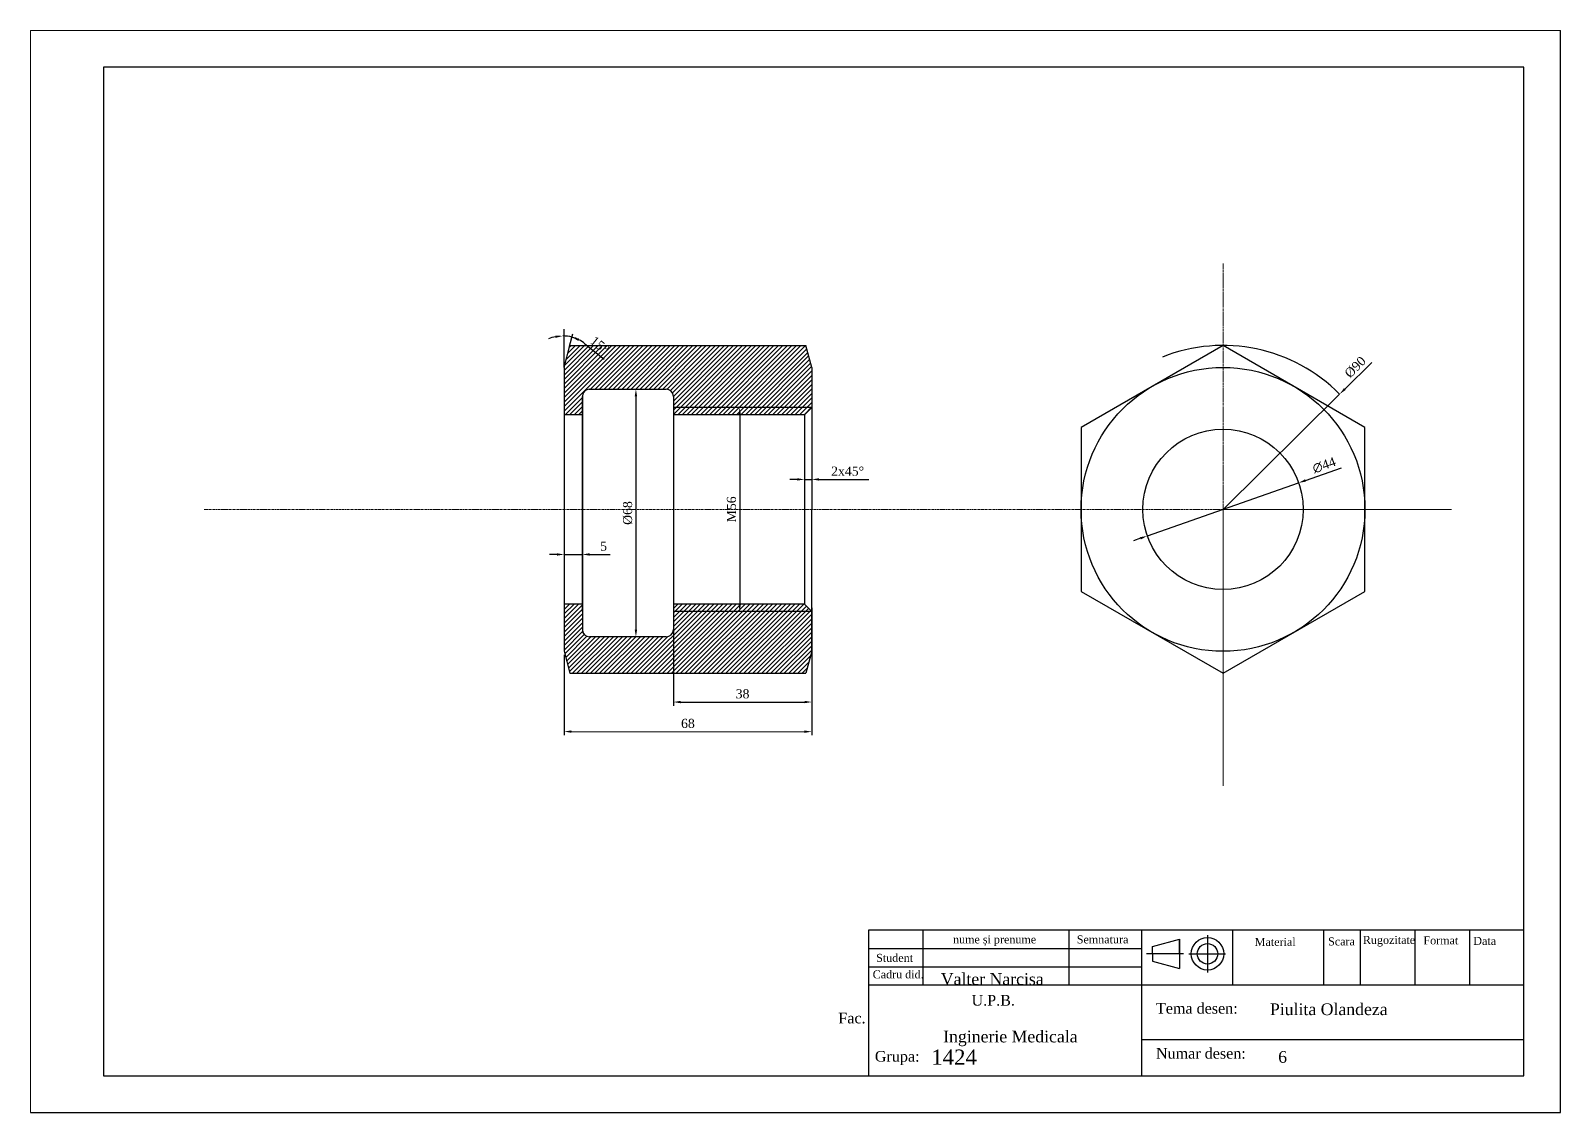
# Model space of a CAD drawing. Header units: millimetres. Extents: x -689 to 1704, y -802 to -71.
# Drawn here: x 1284.3 to 1704.3, y -802.3 to -505.3 of the extents above; entities that cross this region are included whole.
import ezdxf

# ---------------------------------------------------------------- set-up
doc = ezdxf.new("R2010")
doc.units = ezdxf.units.MM
doc.header["$MEASUREMENT"] = 0
doc.linetypes.add('DASHDOT2', pattern=[0.5, 0.25, -0.125, 0, -0.125])
for name, color, linetype, lineweight in [('AJUTOR', 254, 'Continuous', 0), ('AXE', 5, 'DASHDOT2', 0), ('GROASE', 250, 'Continuous', 30)]:
    doc.layers.add(name, color=color, linetype=linetype, lineweight=lineweight)
doc.layers.add('chenar', color=250, linetype='Continuous')
doc.layers.add('indicator', color=7, linetype='Continuous')
doc.styles.get("Standard").update_dxf_attribs({"font": ''})
doc.styles.get('Standard').set_extended_font_data('Times New Roman Baltic')
doc.dimstyles.get("Standard").update_dxf_attribs({"dimscale": 0, "dimtxt": 2.5, "dimasz": 2, "dimexe": 1, "dimexo": 1, "dimgap": 1, "dimtad": 1, "dimdec": 0, "dimzin": 0, "dimdsep": 46, "dimtxsty": 'Standard', "dimcen": 0.09, "dimadec": 0, "dimazin": 0, "dimtfac": 1, "dimtdec": 0, "dimtmove": 0, "dimatfit": 0, "dimfxl": 1, "dimtolj": 1, "dimtzin": 0, "dimarcsym": 0})

# ---------------------------------------------------------------- blocks, each defined once
blk = doc.blocks.new('*D51')
at = {"color": 0, "lineweight": -2, "transparency": 16777216}
for p, q in [((1645.13, -603.67), (1652.55, -596.34)), ((1611.69, -636.7), (1643.7, -605.08))]:
    blk.add_line(p, q, dxfattribs=at)
at = {"color": 0, "transparency": 16777216}
blk.add_solid([(1644.89, -603.43), (1645.36, -603.91), (1643.7, -605.08)], dxfattribs=at)
at = {"layer": 'Defpoints', "color": 0, "transparency": 16777216}
for p in [(1643.7, -605.08), (1611.69, -636.7)]:
    blk.add_point(p, dxfattribs=at)
at = {"color": 0, "transparency": 16777216, "insert": (1648.01, -597.66), "char_height": 2.5, "attachment_point": 5, "rotation": 44.6484}
blk.add_mtext('\\A1;%%C90', dxfattribs=at)
blk = doc.blocks.new('*D52')
at = {"color": 0, "lineweight": -2, "transparency": 16777216}
for p, q in [((1634.34, -628.76), (1644.18, -625.31)), ((1590.93, -643.98), (1632.45, -629.42)), ((1589.04, -644.64), (1587.15, -645.3))]:
    blk.add_line(p, q, dxfattribs=at)
at = {"color": 0, "transparency": 16777216}
for points in [[(1634.23, -628.44), (1634.45, -629.07), (1632.45, -629.42)], [(1588.93, -644.33), (1589.15, -644.95), (1590.93, -643.98)]]:
    blk.add_solid(points, dxfattribs=at)
at = {"layer": 'Defpoints', "color": 0, "transparency": 16777216}
for p in [(1632.45, -629.42), (1590.93, -643.98)]:
    blk.add_point(p, dxfattribs=at)
at = {"color": 0, "transparency": 16777216, "insert": (1639.46, -624.58), "char_height": 2.5, "attachment_point": 5, "rotation": 19.3219}
blk.add_mtext('\\A1;∅44', dxfattribs=at)
blk = doc.blocks.new('*D53')
at = {"color": 0, "lineweight": -2, "transparency": 16777216}
for p, q in [((1430.8, -622.08), (1430.8, -650.08)), ((1435.8, -622.08), (1435.8, -650.08)), ((1428.8, -649.08), (1426.8, -649.08)), ((1430.8, -649.08), (1435.8, -649.08)), ((1437.8, -649.08), (1443.46, -649.08))]:
    blk.add_line(p, q, dxfattribs=at)
at = {"color": 0, "transparency": 16777216}
for points in [[(1428.8, -648.74), (1428.8, -649.41), (1430.8, -649.08)], [(1437.8, -648.74), (1437.8, -649.41), (1435.8, -649.08)]]:
    blk.add_solid(points, dxfattribs=at)
at = {"layer": 'Defpoints', "color": 0, "transparency": 16777216}
for p in [(1430.8, -621.08), (1435.8, -621.08), (1435.8, -649.08)]:
    blk.add_point(p, dxfattribs=at)
at = {"color": 0, "transparency": 16777216, "insert": (1441.63, -646.83), "char_height": 2.5, "attachment_point": 5}
blk.add_mtext('\\A1;5', dxfattribs=at)
blk = doc.blocks.new('*D54')
at = {"color": 0, "lineweight": -2, "transparency": 16777216}
for p, q in [((1451.51, -603.7), (1451.51, -603.7)), ((1450.51, -605.7), (1450.51, -669.7))]:
    blk.add_line(p, q, dxfattribs=at)
at = {"color": 0, "transparency": 16777216}
for points in [[(1450.18, -605.7), (1450.84, -605.7), (1450.51, -603.7)], [(1450.18, -669.7), (1450.84, -669.7), (1450.51, -671.7)]]:
    blk.add_solid(points, dxfattribs=at)
at = {"layer": 'Defpoints', "color": 0, "transparency": 16777216}
for p in [(1450.51, -603.7), (1450.51, -671.7), (1450.51, -671.7)]:
    blk.add_point(p, dxfattribs=at)
at = {"color": 0, "transparency": 16777216, "insert": (1448.26, -637.7), "char_height": 2.5, "attachment_point": 5, "rotation": 90}
blk.add_mtext('\\A1;%%C68', dxfattribs=at)
blk = doc.blocks.new('*D55')
at = {"color": 0, "lineweight": -2, "transparency": 16777216}
blk.add_line((1479, -610.7), (1479, -662.7), dxfattribs=at)
at = {"color": 0, "transparency": 16777216}
for points in [[(1478.66, -610.7), (1479.33, -610.7), (1479, -608.7)], [(1478.66, -662.7), (1479.33, -662.7), (1479, -664.7)]]:
    blk.add_solid(points, dxfattribs=at)
at = {"layer": 'Defpoints', "color": 0, "transparency": 16777216}
for p in [(1479, -608.7), (1479, -664.7), (1479, -664.7)]:
    blk.add_point(p, dxfattribs=at)
at = {"color": 0, "transparency": 16777216, "insert": (1476.75, -636.7), "char_height": 2.5, "attachment_point": 5, "rotation": 90}
blk.add_mtext('\\A1;M56', dxfattribs=at)
blk = doc.blocks.new('*D56')
at = {"color": 0, "lineweight": -2, "transparency": 16777216}
for p, q in [((1460.79, -663.7), (1460.79, -690.59)), ((1498.8, -663.7), (1498.8, -690.59)), ((1462.79, -689.59), (1496.8, -689.59))]:
    blk.add_line(p, q, dxfattribs=at)
at = {"color": 0, "transparency": 16777216}
for points in [[(1462.79, -689.26), (1462.79, -689.93), (1460.79, -689.59)], [(1496.8, -689.26), (1496.8, -689.93), (1498.8, -689.59)]]:
    blk.add_solid(points, dxfattribs=at)
at = {"layer": 'Defpoints', "color": 0, "transparency": 16777216}
for p in [(1460.79, -662.7), (1498.8, -662.7), (1498.8, -689.59)]:
    blk.add_point(p, dxfattribs=at)
at = {"color": 0, "transparency": 16777216, "insert": (1479.79, -687.34), "char_height": 2.5, "attachment_point": 5}
blk.add_mtext('\\A1;38', dxfattribs=at)
blk = doc.blocks.new('*D57')
at = {"color": 0, "lineweight": -2, "transparency": 16777216}
for p, q in [((1430.79, -676.67), (1430.78, -698.7)), ((1498.79, -676.7), (1498.78, -698.73)), ((1432.79, -697.7), (1496.79, -697.73))]:
    blk.add_line(p, q, dxfattribs=at)
at = {"color": 0, "transparency": 16777216}
for points in [[(1432.79, -697.37), (1432.79, -698.03), (1430.79, -697.7)], [(1496.79, -697.4), (1496.79, -698.06), (1498.79, -697.73)]]:
    blk.add_solid(points, dxfattribs=at)
at = {"layer": 'Defpoints', "color": 0, "transparency": 16777216}
for p in [(1430.8, -675.67), (1498.8, -675.7), (1498.79, -697.73)]:
    blk.add_point(p, dxfattribs=at)
at = {"color": 0, "transparency": 16777216, "insert": (1464.79, -695.47), "char_height": 2.5, "attachment_point": 5, "rotation": 359.9743}
blk.add_mtext('\\A1;68', dxfattribs=at)
blk = doc.blocks.new('*D58')
at = {"color": 0, "lineweight": -2, "transparency": 16777216}
for p, q in [((1496.81, -613.97), (1496.81, -629.47)), ((1498.81, -613.97), (1498.81, -629.47)), ((1494.81, -628.47), (1492.81, -628.47)), ((1496.81, -628.47), (1498.81, -628.47)), ((1500.81, -628.47), (1514.45, -628.47))]:
    blk.add_line(p, q, dxfattribs=at)
at = {"color": 0, "transparency": 16777216}
for points in [[(1494.81, -628.14), (1494.81, -628.8), (1496.81, -628.47)], [(1500.81, -628.14), (1500.81, -628.8), (1498.81, -628.47)]]:
    blk.add_solid(points, dxfattribs=at)
at = {"layer": 'Defpoints', "color": 0, "transparency": 16777216}
for p in [(1496.81, -612.97), (1498.81, -612.97), (1498.81, -628.47)]:
    blk.add_point(p, dxfattribs=at)
at = {"color": 0, "transparency": 16777216, "insert": (1508.63, -626.22), "char_height": 2.5, "attachment_point": 5}
blk.add_mtext('\\A1;{\\fTimes New Roman Baltic|b0|i0|c186|p18;2x45%%D}', dxfattribs=at)
blk = doc.blocks.new('*D59')
at = {"color": 0, "lineweight": -2, "transparency": 16777216}
for p, q in [((1432.28, -591.89), (1433.2, -588.46)), ((1436.51, -591.23), (1441.8, -595.44))]:
    blk.add_line(p, q, dxfattribs=at)
for start, end in [(101.7208, 113.4416), (75, 90), (51.4334, 75), (51.5584, 63.2792)]:
    blk.add_arc((1430.41, -598.88), 9.79, start, end, dxfattribs=at)
at = {"color": 0, "transparency": 16777216}
for points in [[(1428.38, -588.96), (1428.45, -589.63), (1430.41, -589.09)], [(1434.69, -590.45), (1434.93, -589.82), (1432.94, -589.42)]]:
    blk.add_solid(points, dxfattribs=at)
at = {"layer": 'Defpoints', "color": 0, "transparency": 16777216}
for p in [(1430.41, -586.65), (1431.26, -589.13), (1432.02, -592.85), (1430.41, -598.88), (1430.41, -598.88)]:
    blk.add_point(p, dxfattribs=at)
at = {"color": 0, "transparency": 16777216, "insert": (1440.56, -591.57), "char_height": 2.5, "attachment_point": 5, "rotation": 321.4334}
blk.add_mtext('\\A1;15°', dxfattribs=at)

msp = doc.modelspace()

# ---------------------------------------------------------------- hatches: boundary and pattern name
at = {"layer": 'AXE'}
h = msp.add_hatch(dxfattribs=at)
h.set_pattern_fill('ANSI31', color=0, scale=7)
h.paths.add_polyline_path([(1498.78, -597.76), (1497.17, -591.73), (1432.41, -591.73), (1430.8, -597.76), (1430.8, -610.7), (1435.8, -610.7), (1435.8, -605.7, -0.396853), (1437.68, -603.7), (1458.79, -603.7, -0.414214), (1460.79, -605.7), (1460.79, -608.7), (1498.79, -608.7)])
h.paths.add_polyline_path([(1498.79, -608.7), (1498.79, -608.7), (1460.79, -608.7), (1460.79, -610.7), (1496.79, -610.7)])
h.paths.add_polyline_path([(1498.8, -675.7), (1498.8, -664.71), (1498.79, -664.7), (1460.79, -664.7), (1460.79, -669.6, -0.428503), (1458.8, -671.7), (1437.8, -671.7, -0.414214), (1435.8, -669.7), (1435.8, -662.7), (1430.8, -662.7), (1430.8, -675.67), (1432.41, -681.7), (1497.19, -681.7)])
h.paths.add_polyline_path([(1496.79, -662.7), (1460.79, -662.7), (1460.79, -664.7), (1498.79, -664.7)], flags=17)

# ---------------------------------------------------------------- linework, layer by layer
for p, q in [((1430.8, -597.76), (1430.8, -587.26)), ((1498.79, -608.7), (1460.79, -608.7)), ((1498.8, -664.7), (1460.79, -664.7))]:
    msp.add_line(p, q)
at = {"color": 18, "true_color": 0x000000}
msp.add_arc((1611.69, -636.7), 45, 44.6484, 111.7256, dxfattribs=at)
at = {"layer": 'AJUTOR'}
for p, q in [((1704.32, -505.25), (1284.32, -505.25)), ((1284.32, -505.25), (1284.32, -802.25))]:
    msp.add_line(p, q, dxfattribs=at)
at = {"layer": 'AXE'}
for p, q in [((1611.69, -636.7), (1611.69, -569.23)), ((1611.69, -569.23), (1611.69, -712.62)), ((1542.49, -636.7), (1332.01, -636.7)), ((1674.44, -636.7), (1542.49, -636.7)), ((1611.69, -712.62), (1611.69, -636.7)), ((1611.69, -636.7), (1674.44, -636.7))]:
    msp.add_line(p, q, dxfattribs=at)
at = {"layer": 'chenar'}
for p, q in [((1704.32, -802.25), (1704.32, -505.25)), ((1284.32, -802.25), (1704.32, -802.25))]:
    msp.add_line(p, q, dxfattribs=at)
at = {"layer": 'chenar', "lineweight": 30}
for p, q in [((1694.32, -515.25), (1304.32, -515.25)), ((1304.32, -515.25), (1304.32, -792.25)), ((1694.32, -792.25), (1694.32, -515.25)), ((1304.32, -792.25), (1694.32, -792.25))]:
    msp.add_line(p, q, dxfattribs=at)
at = {"layer": 'GROASE'}
for p, q in [((1430.8, -597.76), (1432.41, -591.73)), ((1432.41, -591.73), (1497.17, -591.73)), ((1498.78, -597.76), (1497.17, -591.73)), ((1430.8, -597.76), (1430.8, -675.67)), ((1498.78, -597.76), (1498.8, -636.7)), ((1437.68, -603.7), (1458.79, -603.7)), ((1435.8, -610.7), (1435.8, -605.7)), ((1435.8, -605.7), (1435.8, -669.7)), ((1460.79, -605.7), (1460.79, -669.8)), ((1496.79, -610.7), (1498.79, -608.7)), ((1435.8, -610.7), (1430.8, -610.7)), ((1435.8, -664.7), (1435.8, -610.7)), ((1496.79, -610.7), (1460.79, -610.7)), ((1496.79, -610.7), (1496.79, -662.7)), ((1498.8, -610.7), (1498.79, -610.7)), ((1498.8, -675.7), (1498.8, -636.7)), ((1435.8, -662.7), (1430.8, -662.7)), ((1496.79, -662.7), (1460.79, -662.7)), ((1496.79, -662.7), (1498.79, -664.7)), ((1498.8, -675.7), (1498.8, -664.7)), ((1458.8, -671.7), (1437.8, -671.7)), ((1460.8, -671.7), (1460.79, -671.7)), ((1430.8, -675.67), (1432.41, -681.7)), ((1498.8, -675.67), (1497.19, -681.7)), ((1432.41, -681.7), (1497.19, -681.7))]:
    msp.add_line(p, q, dxfattribs=at)
at = {"layer": 'GROASE', "color": 18, "true_color": 0x000000}
for points in [[(1572.72, -659.2), (1611.69, -681.7), (1650.66, -659.2), (1650.66, -614.2), (1611.69, -591.7), (1572.72, -614.2)], [(1576.28, -636.7), (1576.28, -636.7), (1576.28, -636.7), (1576.28, -636.7)], [(1576.28, -636.7), (1576.28, -636.7), (1576.28, -636.7), (1576.28, -636.7)]]:
    msp.add_lwpolyline(points, close=True, dxfattribs=at)
msp.add_circle((1611.69, -636.7), 38.97, dxfattribs=at)
at = {"layer": 'GROASE'}
msp.add_circle((1611.69, -636.7), 22, dxfattribs=at)
for centre, start, end in [((1437.8, -605.7), 90, 180), ((1458.79, -605.7), 0, 90), ((1437.8, -669.7), 180, 270), ((1458.8, -669.7), 270, 0)]:
    msp.add_arc(centre, 2, start, end, dxfattribs=at)
at = {"layer": 'indicator', "lineweight": 30}
for p, q in [((1694.32, -752.25), (1514.32, -752.25)), ((1514.32, -752.25), (1514.32, -792.25)), ((1589.32, -752.25), (1589.32, -792.25)), ((1694.32, -792.25), (1694.32, -752.25)), ((1514.32, -767.25), (1694.32, -767.25)), ((1589.32, -782.25), (1694.32, -782.25)), ((1509.32, -792.25), (1694.32, -792.25))]:
    msp.add_line(p, q, dxfattribs=at)
at = {"layer": 'indicator'}
for p, q in [((1529.32, -752.25), (1529.32, -767.25)), ((1569.32, -752.25), (1569.32, -767.25)), ((1592.34, -756.71), (1599.78, -754.71)), ((1599.78, -758.71), (1599.78, -754.71)), ((1599.78, -754.71), (1599.78, -762.71)), ((1607.43, -753.56), (1607.43, -763.86)), ((1614.32, -752.25), (1614.32, -767.25)), ((1639.32, -752.25), (1639.32, -767.25)), ((1649.32, -752.25), (1649.32, -767.25)), ((1664.32, -752.25), (1664.32, -767.25)), ((1679.32, -752.25), (1679.32, -767.25)), ((1514.32, -757.25), (1589.32, -757.25)), ((1600.8, -758.71), (1590.68, -758.71)), ((1592.34, -758.71), (1592.34, -756.71)), ((1592.34, -758.71), (1592.34, -760.71)), ((1602.33, -758.71), (1612.41, -758.71)), ((1514.32, -762.25), (1589.32, -762.25)), ((1592.34, -760.71), (1599.78, -762.71))]:
    msp.add_line(p, q, dxfattribs=at)
for radius in [4.46, 2.81]:
    msp.add_circle((1607.43, -758.71), radius, dxfattribs=at)

# ---------------------------------------------------------------- texts
for s, height, p in [('nume și prenume', 2.1946, (1537.56, -755.86)), ('Semnatura', 2.195, (1571.54, -755.86)), ('Material', 2.195, (1620.41, -756.55)), ('Scara', 2.195, (1640.54, -756.41)), ('Rugozitate', 2.195, (1650.09, -756)), ('Data', 2.195, (1680.4, -756.26)), ('Student', 2.195, (1516.46, -760.92)), ('Cadru did.', 2.195, (1515.51, -765.46)), ('Valter Narcisa', 3.2235, (1534.21, -767.25)), ('Tema desen:', 2.9261, (1593.28, -775.14)), ('Piulita Olandeza', 3.2235, (1624.57, -775.54)), ('Inginerie Medicala', 3.2235, (1534.86, -783.03)), ('Grupa:', 2.926, (1516.11, -788.32)), ('1424', 4.149, (1531.58, -789.15)), ('Numar desen:', 2.9261, (1593.28, -787.5)), ('6', 3.22, (1626.84, -788.64))]:
    msp.add_text(s, height=height, dxfattribs=at).set_placement(p)
for s, width, heights, insert, char_height, attachment_point in [('{\\fTimes New Roman Baltic|b0|i0|c238|p18;F\\fTimes New Roman Baltic|b0|i0|c186|p18;ormat}', 9.3916, [0], (1666.72, -753.93), 2.1946, 1), ('{\\fTimes New Roman Baltic|b0|i0|c186|p18;U.P.B.\\P\\pxqj;\\fTimes New Roman Baltic|b0|i0|c238|p18;Fac. \\fTimes New Roman Baltic|b0|i0|c186|p18; }', 85.0556, [24.01], (1548.61, -773.95), 2.9261, 5)]:
    msp.add_mtext_dynamic_manual_height_columns(s, width=width, gutter_width=25, heights=heights, dxfattribs=dict(at, insert=insert, char_height=char_height, attachment_point=attachment_point))

# ---------------------------------------------------------------- dimensions: what is measured, and where the dimension line sits
at = {"color": 18, "true_color": 0x000000}
dim = msp.add_angular_dim_2l(base=(1431.26, -589.13), line1=((1430.41, -598.88), (1432.02, -592.85)), line2=((1430.41, -598.88), (1430.41, -586.65)), dimstyle='Standard', override={"dimscale": 1}, dxfattribs=at)
dim.commit()
dim.dimension.update_dxf_attribs({"geometry": '*D59', "text_midpoint": (1440.56, -591.57)})
dim = msp.add_radius_dim(center=(1611.69, -636.7), mpoint=(1643.7, -605.08), text='%%C90', dimstyle='Standard', override={"dimscale": 1})
dim.commit()
dim.dimension.update_dxf_attribs({"geometry": '*D51', "text_midpoint": (1649.59, -599.26), "dimtype": 164})
for base, p1, p2, angle, text, picture, middle in [((1450.51, -671.7), (1450.51, -603.7), (1450.51, -671.7), 90, '%%C68', '*D54', (1448.26, -637.7)), ((1479, -664.7), (1479, -608.7), (1479, -664.7), 270, 'M<>', '*D55', (1476.75, -636.7))]:
    dim = msp.add_linear_dim(base=base, p1=p1, p2=p2, angle=angle, text=text, dimstyle='Standard', override={"dimscale": 1})
    dim.commit()
    dim.dimension.update_dxf_attribs({"geometry": picture, "text_midpoint": middle})
dim = msp.add_linear_dim(base=(1498.81, -628.47), p1=(1496.81, -612.97), p2=(1498.81, -612.97), text='{\\fTimes New Roman Baltic|b0|i0|c186|p18;2x45%%D}', dimstyle='Standard', override={"dimscale": 1}, dxfattribs=at)
dim.commit()
dim.dimension.update_dxf_attribs({"geometry": '*D58', "text_midpoint": (1508.63, -626.22)})
for base, p1, p2, picture, middle in [((1435.8, -649.08), (1430.8, -621.08), (1435.8, -621.08), '*D53', (1441.63, -646.83)), ((1498.8, -689.59), (1460.79, -662.7), (1498.8, -662.7), '*D56', (1479.79, -687.34))]:
    dim = msp.add_linear_dim(base=base, p1=p1, p2=p2, dimstyle='Standard', override={"dimscale": 1})
    dim.commit()
    dim.dimension.update_dxf_attribs({"geometry": picture, "text_midpoint": middle})
dim = msp.add_diameter_dim_2p(p1=(1590.93, -643.98), p2=(1632.45, -629.42), dimstyle='Standard', override={"dimscale": 1})
dim.commit()
dim.dimension.update_dxf_attribs({"geometry": '*D52', "text_midpoint": (1640.2, -626.7), "dimtype": 163})
dim = msp.add_aligned_dim(p1=(1430.8, -675.67), p2=(1498.8, -675.7), distance=-22.03, dimstyle='Standard', override={"dimscale": 1})
dim.commit()
dim.dimension.update_dxf_attribs({"geometry": '*D57', "text_midpoint": (1464.79, -695.47)})

doc.saveas('drawing.dxf')
